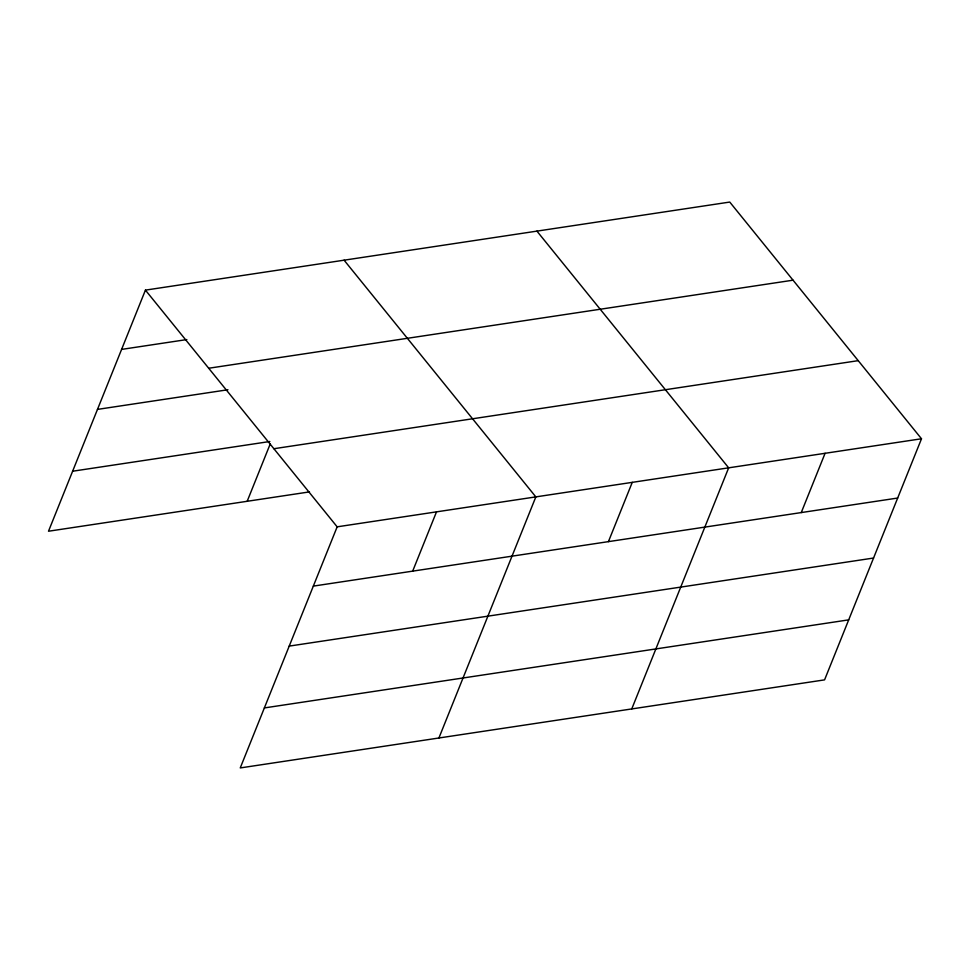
<?xml version="1.0" encoding="UTF-8"?>
<svg xmlns="http://www.w3.org/2000/svg" width="970" height="970" viewBox="0 0 970 970"><rect width="100%" height="100%" fill="white"/><g stroke="black" fill="none" stroke-linecap="round" stroke-linejoin="round"><path stroke-width="1.45" d="M921.5 438.767L337.16 526.831L240.245 767.937L824.573 679.873L921.5 438.767L729.755 202.063L145.427 290.127L48.5 531.233L309.478 491.899M247.18 501.284L270.169 444.078M412.674 571.136L436.5 511.869M438.913 737.988L535.84 496.895L344.095 260.19M608.42 541.636L632.258 482.357M631.749 708.937L728.664 467.831L536.931 231.127M801.256 512.572L825.082 453.305M121.589 349.406L186.834 339.573M208.695 368.248L793.036 280.185M97.473 409.401L227.95 389.746M72.617 471.226L269.818 441.508M273.892 448.722L858.22 360.658M313.334 586.11L897.674 498.046M289.218 646.105L873.546 558.041M264.361 707.93L848.702 619.866M145.427 290.127L337.16 526.831"/></g></svg>
